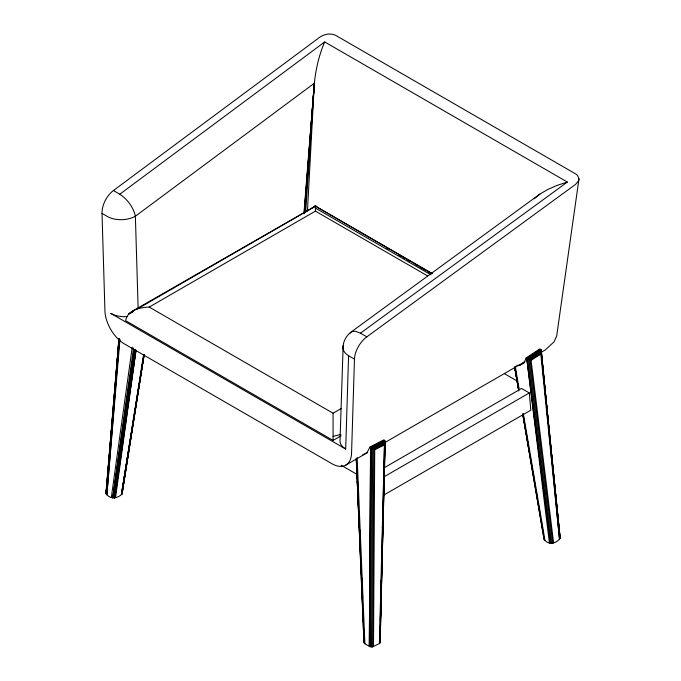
<?xml version="1.0" encoding="UTF-8"?>
<svg xmlns="http://www.w3.org/2000/svg" width="681" height="681" viewBox="0 0 681 681"><rect width="100%" height="100%" fill="white"/><g stroke="black" fill="none" stroke-linecap="round" stroke-linejoin="round"><path stroke-width="1.02" d="M341.181 435.746L333.077 440.42L125.67 320.674C127.296 310.11 140.209 307.318 149.224 307.08L315.405 211.136L315.405 205.568L318.291 207.833L432.12 273.66M333.077 440.42L333.077 413.231L149.224 307.08M370.021 446.974L370.634 447.323L370.319 646.754L372.584 646.899L379.394 643.562L380.126 642.472L384.961 440.905L383.735 439.883L370.021 446.974L366.999 452.652L362.581 454.976M370.541 447.281L369.315 646.337L370.319 646.754L371.545 447.834L370.634 447.323L369.315 646.337L364.88 643.775L363.926 642.157L356.257 459.079M371.468 646.95L372.686 448.515L371.545 447.834L384.961 440.905M372.584 646.899L373.801 449.222L372.686 448.515L385.148 442.08L371.996 448.107L385.123 441.314L371.545 447.834M373.503 646.61L374.712 449.826L373.801 449.222L385.012 443.391L373.469 449.009L385.165 442.973L379.972 643.077L384.467 444.787L385.165 442.973L372.686 448.515M383.02 526.013L380.126 642.472L380.024 633.347M380.33 619.557L380.619 606.822M381.019 588.784L381.207 580.297M381.709 558.011L381.828 552.708M382.373 528.303L382.424 526.183M379.394 643.562L384.467 444.787L373.801 449.222M379.828 641.834L380.049 633.33M380.347 621.634L380.73 606.754M381.028 595.058L381.403 580.169M381.7 568.482L382.109 552.529M382.381 541.897L382.79 525.953M383.062 515.321L383.497 498.313M383.735 488.745L384.144 472.793M384.416 462.169L384.85 445.153M383.071 523.893L384.365 472.018M384.416 469.899L385.02 445.553M127.381 316.563A19.434 11.219 0 0 1 110.799 313.396L345.693 449.009L348.578 355.737A19.426 11.603 1.8 0 1 343.156 345.539C343.803 340.049 347.055 334.992 351.473 331.741L539.888 194.102L547.686 189.522L557.305 185.309L567.375 182.057L324.709 41.95L119.771 194.221L113.404 190.544A19.434 11.611 -61.8 0 0 102.022 213.383L104.934 310.8A27.751 16.021 60 0 0 124.546 343.99L331.945 463.735A27.751 16.021 60 0 0 351.558 453.188L354.469 359.134A19.434 10.819 -58.3 0 1 366.812 336.848L575.556 184.406L578.552 180.857L578.978 178.916L577.565 175.366L575.811 173.995L335.946 35.514C330.915 32.85 324.786 33.999 320.138 36.944L113.404 190.544M343.156 345.539L339.998 441.075A19.434 11.219 0 0 0 345.693 449.009M307.463 210.931L314.333 83.252C315.822 69.087 318.989 55.067 324.709 41.95M305.65 212.344L314.333 83.252L135.374 216.226A19.426 10.819 -1.7 0 1 107.913 216.788L102.022 213.383M304.85 212.557L314.333 83.252L303.913 213.757M304.407 213.204L314.333 83.252L304.254 212.438M109.105 461.769L109.275 459.649M109.794 453.282L109.964 451.162M110.39 445.859L110.645 442.684M111.071 437.381L111.335 434.197M111.761 428.894L112.016 425.71M112.356 421.471L112.706 417.223M113.046 412.984L113.386 408.745M113.727 404.497L114.076 400.258M114.331 397.074L114.757 391.771M115.012 388.596L115.447 383.292M115.702 380.109L116.128 374.805M116.298 372.686L116.817 366.318M116.987 364.199L119.039 338.746M119.516 338.959L106.883 494.823C111.352 499.513 117.949 498.33 122.095 493.938L144.125 354.98M119.958 339.223L106.883 494.823L105.938 493.206L106.542 488.609M106.798 485.434L107.24 480.156M107.411 478.045L107.938 471.703M108.117 469.592L108.645 463.259M108.815 461.139L109.343 454.806M109.513 452.686L109.956 447.408M110.126 445.297L112.671 414.661M112.842 412.55L118.979 338.61M105.938 493.206L118.92 338.67M119.09 338.661L106.032 494.048L119.354 338.815M522.787 414.32L544.119 539.548C548.665 545.396 556.19 543.77 560.157 538.245L540.876 349.711L539.812 348.936L526.107 357.951L523.978 363.092L519.382 365.459L516.785 365.356M111.326 497.385L132.225 347.208M134.702 349.549L112.706 497.896L133.553 348.068M135.868 350.255L114.238 497.998L134.889 349.557M115.515 497.666L136.013 350.349M578.978 178.916L556.683 335.988L553.951 341.93L545.285 349.949L540.688 352.605M112.706 497.896L134.046 349.455M114.238 497.998L135.493 349.506M114.936 497.879L135.962 350.238M143.938 354.946L122.095 493.938L121.993 493.095M143.997 355.107L121.414 494.619L143.572 354.869M122.154 492.048L122.657 488.907M122.989 486.821L128.794 450.201M129.126 448.107L129.458 446.012M129.79 443.918L135.596 407.298M135.928 405.212L141.733 368.591M142.065 366.497L142.397 364.403M142.729 362.309L143.887 354.988M121.414 494.619L143.955 354.418M121.839 494.312L144.074 355.048M551.567 543.464L528.848 359.364L541.369 352.077L540.816 353.95L559.476 539.063L541.386 352.034L528.848 359.364L526.107 357.951M544.025 538.611L544.272 538.169M350.264 333.154L351.473 331.741L355.456 331.255L360.445 333.179L366.812 336.848M534.304 198.665L539.888 194.102M311.617 208.539L315.405 205.568M360.445 333.179L567.375 182.057M106.185 492.831L106.619 492.525M540.416 349.285L526.719 358.3L550.418 543.327L527.647 358.776L541.216 350.392L528.848 359.364L530.056 359.926L541.369 352.077M519.382 365.459L524.421 362.147M530.056 359.926L531.078 360.36L540.816 353.95L530.056 359.926L552.683 543.319M527.647 358.776L541.208 350.306L560.157 538.245M549.414 542.927L526.719 358.3L540.876 349.711L541.523 356.027L540.876 349.711M432.103 273.532L315.405 206.164L132.574 311.064M137.451 308.902L315.405 206.164M333.077 413.231L341.343 408.455M345.573 465.242L367.663 452.49M385.148 442.395L525.042 361.637M384.85 467.396L521.569 388.459L529.316 392.937L530.788 410.209L384.05 494.925M383.412 477.168L529.316 392.937M133.476 311.294L128.828 313.881L133.45 311.268M128.828 313.881L132.557 311.83M526.719 358.3L541.208 350.306M370.634 447.323L384.348 440.241M374.712 449.826L384.467 444.787M333.077 436.436L340.832 434.41M386.485 247.884L388.332 248.948M398.479 254.771L401.245 256.354M403.092 257.409L404.94 258.474M406.787 259.529L409.553 261.121M415.087 264.288L417.853 265.879M419.7 266.935L425.233 270.11M428 271.702L430.767 273.285M315.405 208.08L431.03 274.835M315.405 211.136L427.557 275.89M504.468 373.699L517.313 381.113M348.578 355.737L354.469 359.134M341.241 465.302L356.861 474.317M119.771 194.221C127.483 199.261 133.357 207.177 135.374 216.226L138.124 308.118M518.505 389.251L514.751 367.314L518.624 389.285M523.034 414.38L523.953 419.615M524.319 421.701L524.685 423.795M525.051 425.889L525.417 427.983M525.792 430.069L526.702 435.304M527.077 437.389L527.443 439.483M527.809 441.577L528.175 443.663M515.568 370.098L515.934 372.192M518.301 385.821L518.667 387.915M514.759 367.323L518.564 389.336M522.906 414.491L529.426 452.227M529.792 454.321L532.142 467.949M532.508 470.043L534.857 483.672M535.223 485.766L535.581 487.86M535.947 489.954L537.573 499.386M537.939 501.488L538.296 503.582M538.662 505.677L539.02 507.771M539.386 509.873L539.744 511.967M541.378 521.399L541.736 523.493M542.102 525.596L542.459 527.69M542.825 529.784L543.183 531.878M515.236 366.335L519.177 389.396M523.297 413.512L544.979 540.365M514.632 366.957L518.76 391.039M522.633 413.903L544.119 539.548M531.078 360.36L553.602 542.927M542.17 362.352L541.744 358.138L542.119 362.369M542.391 364.463L542.927 369.732L542.434 365.535M543.574 376.057L543.14 371.843L543.472 376.091M543.787 378.159L544.97 389.753M545.192 391.864L546.264 402.403M546.485 404.514L547.022 409.783M547.235 411.886L547.669 416.108M547.882 418.211L560.054 537.3M541.386 352.034L559.901 538.688M543.778 379.257L544.196 383.48M544.502 386.638L544.817 389.804M545.123 392.971L545.541 397.193M545.847 400.36L546.06 402.471M546.468 406.693L546.783 409.86M547.192 414.082L547.405 416.185M547.813 420.407L548.128 423.573M548.545 427.796L548.75 429.907M549.269 435.185L549.473 437.296M549.89 441.518L550.095 443.629M551.235 455.231L551.44 457.343M356.521 463.037L356.325 458.79L356.495 463.003M356.614 465.166L357.244 478.973M357.338 481.092L357.865 492.78M358.061 497.028L358.538 507.651M358.785 512.963L359.219 522.514M359.551 529.954L359.891 537.386M360.275 545.881L360.615 553.321M360.998 561.816L361.288 568.192M361.764 578.807L361.96 583.055M362.488 594.743L362.632 597.927M363.211 610.67L363.305 612.798M356.853 464.817L357.176 472.222M357.551 480.684L357.874 488.09M358.291 497.607L358.521 502.901M358.989 513.474L359.219 518.769M359.687 529.341L359.917 534.636M360.428 546.273L360.564 549.439M361.126 562.14L361.262 565.307M361.824 578.007L361.96 581.174M356.589 465.123L357.176 478.871M357.27 480.99L357.908 495.802M358.002 497.913L359.909 542.34M360.045 545.515L360.589 558.207M360.768 562.446L361.27 574.074M361.449 578.314L361.951 589.95M362.181 595.237L362.632 605.818M362.862 611.104L363.313 621.685M363.543 626.971L363.995 637.552M357.15 457.581L364.88 643.775M356.359 458.304L364.029 642.992"/></g></svg>
